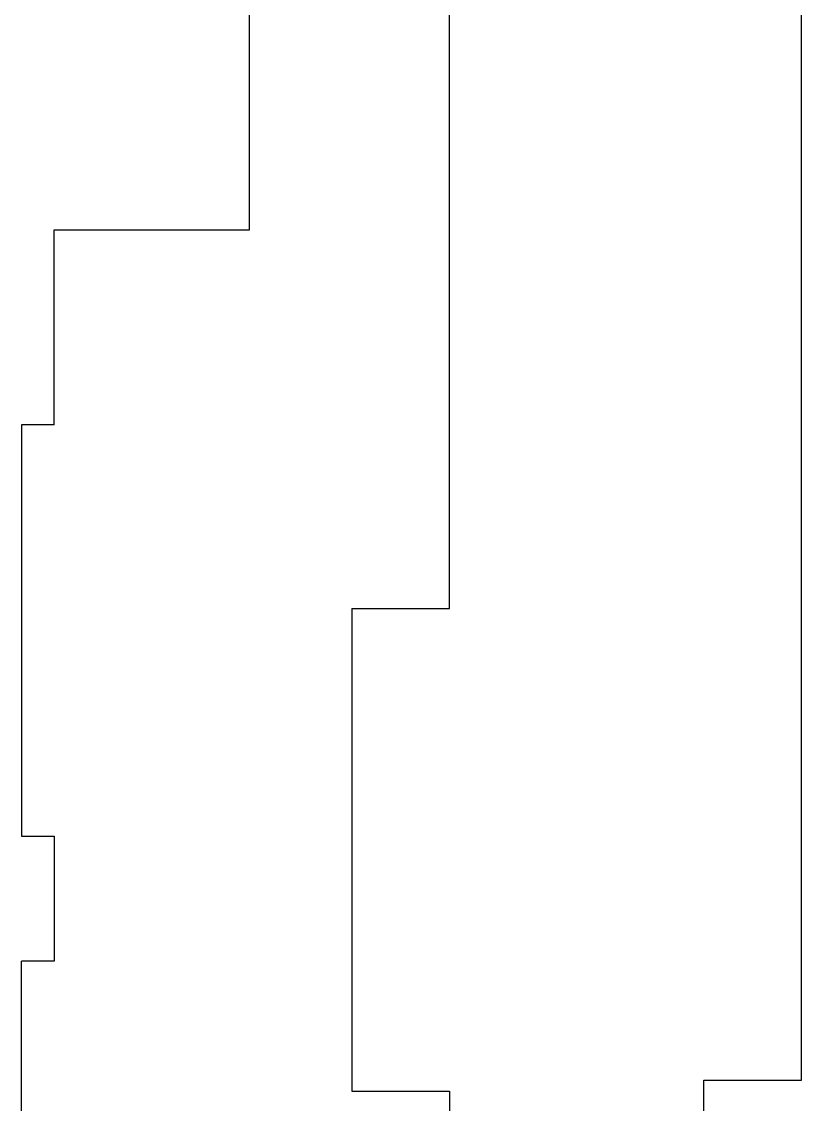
# Model space of a CAD drawing. Extents: x 13 to 543, y 34 to 294.
# Drawn here: x 113 to 136.96, y 204.47 to 237.77 of the extents above; entities that cross this region are included whole.
import ezdxf

# ---------------------------------------------------------------- set-up
doc = ezdxf.new("R2010")
doc.units = 0
doc.layers.add('Stand___Spine_003_contour', color=7, linetype='CONTINUOUS')

msp = doc.modelspace()

# ---------------------------------------------------------------- linework, layer by layer
at = {"layer": 'Stand___Spine_003_contour', "color": 7}
for points in [[(123.145031, 219.724144), (126.145036, 219.724144), (126.145036, 269.874168), (123.145031, 269.874168), (123.145031, 279.724156), (126.145036, 279.724156), (126.145036, 289.874154)], [(136.960806, 205.217146), (136.960806, 264.067144)], [(119.995035, 231.374145), (119.995035, 257.224148)], [(113.995025, 231.374145), (119.995035, 231.374145)], [(113.995025, 225.374162), (113.995025, 231.374145)], [(113.995025, 225.374162), (112.995033, 225.374162), (112.995033, 212.724168), (113.995025, 212.724168), (113.995025, 208.874163), (112.995033, 208.874163)], [(123.145031, 219.724144), (123.145031, 204.874166)], [(112.995033, 204.224164), (112.995033, 208.874163)], [(133.960801, 205.217146), (136.960806, 205.217146)], [(133.960801, 190.067157), (133.960801, 205.217146)], [(123.145031, 204.874166), (126.145036, 204.874166)], [(126.145036, 204.874166), (126.145036, 145.724154)]]:
    msp.add_lwpolyline(points, dxfattribs=at)

doc.saveas('drawing.dxf')
